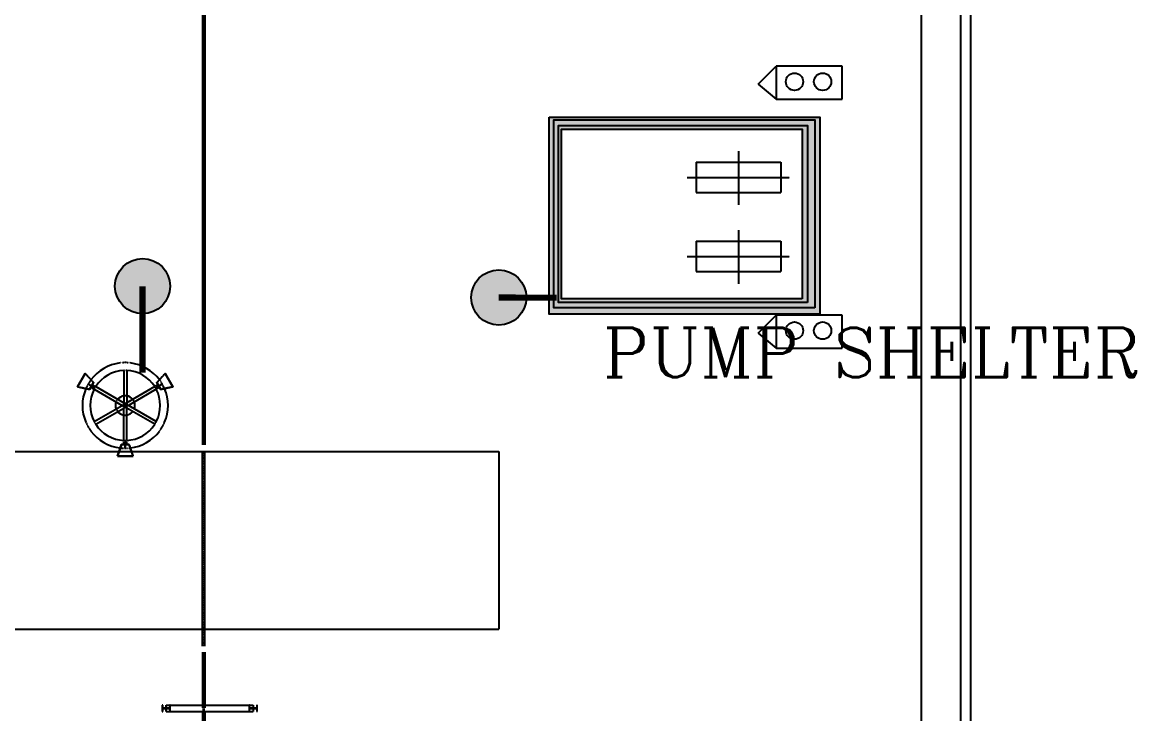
# Model space of a CAD drawing. Header units: millimetres. Extents: x -10011772 to -8149599, y 2847708 to 3434448.
# Drawn here: x -9516354 to -9459918, y 3223918 to 3258942 of the extents above; entities that cross this region are included whole.
import ezdxf

# ---------------------------------------------------------------- set-up
doc = ezdxf.new("R2010")
doc.units = ezdxf.units.MM
for name, pattern in [('CABLEROUTEALL-EMBED 1_DWG$0$HIDDEN2', [0.1875, 0.125, -0.0625]), ('DASHED', [19.05, 12.7, -6.35]), ('DIVIDE2', [0.625, 0.25, -0.125, 0, -0.125, 0, -0.125]), ('HIDDEN2', [0.1875, 0.125, -0.0625])]:
    doc.linetypes.add(name, pattern=pattern)
for name, color, linetype in [('REV.D CLOUD', 2, 'Continuous'), ('总平面底图', 9, 'Continuous'), ('照明平面设备层', 1, 'Continuous'), ('电气-接地设计-接地线', 3, '接地线'), ('硅胶总平面地图', 9, 'Continuous')]:
    doc.layers.add(name, color=color, linetype=linetype)
doc.styles.add('EESLTYPE', font='TXT.shx')
doc.styles.get("Standard").update_dxf_attribs({"font": 'romanc.SHX', "width": 0.75, "bigfont": 'hztxt.shx'})
doc.linetypes.add('接地线', pattern='A,500,["/",EESLTYPE,S=200,R=0,X=0,Y=-100],-200,60,-200', length=960)
doc.linetypes.add('组180_接地线', pattern='A,500,["/",EESLTYPE,S=200,R=-180,X=0,Y=100],-200,60,-200', length=960)

# ---------------------------------------------------------------- blocks, each defined once
blk = doc.blocks.new('总平面底图 爆炸危险区 LOCATION I')
h = blk.add_hatch(color=9)
h.dxf.hatch_style = 1
h.paths.add_polyline_path([(236766, 163343), (229907, 163343), (229907, 158356), (236766, 158356)])
h.paths.add_polyline_path([(236636, 163274), (236636, 158511), (230017, 158511), (230017, 163274)], flags=16)
h.paths.add_polyline_path([(236452, 163135), (236452, 158652), (230139, 158652), (230139, 163135)], flags=0)
h.paths.add_polyline_path([(236315, 163043), (236315, 158743), (230215, 158743), (230215, 163043)], flags=0)
h.paths.add_polyline_path([(233625, 162203), (235770, 162203), (235770, 161433), (233625, 161433)], flags=0)
h.paths.add_polyline_path([(233625, 160203), (235770, 160203), (235770, 159433), (233625, 159433)], flags=0)
h.paths.add_polyline_path([(236452, 163135), (230139, 163135), (230139, 158652), (236452, 158652)], flags=0)
at = {"true_color": 0xb87333}
h = blk.add_hatch(color=35, dxfattribs=at)
h.dxf.hatch_style = 1
h.paths.add_polyline_path([(236636, 163274), (230017, 163274), (230017, 158511), (236636, 158511)])
h.paths.add_polyline_path([(236452, 163135), (236452, 158652), (230139, 158652), (230139, 163135)], flags=16)
h.paths.add_polyline_path([(236315, 163043), (236315, 158743), (230215, 158743), (230215, 163043)], flags=0)
h.paths.add_polyline_path([(235770, 162203), (235770, 161433), (233625, 161433), (233625, 162203)], flags=0)
h.paths.add_polyline_path([(235770, 160203), (235770, 159433), (233625, 159433), (233625, 160203)], flags=0)
h = blk.add_hatch(color=9)
h.dxf.hatch_style = 1
h.paths.add_polyline_path([(236452, 163135), (230139, 163135), (230139, 158652), (236452, 158652)])
h.paths.add_polyline_path([(236315, 163043), (236315, 158743), (230215, 158743), (230215, 163043)], flags=16)
h.paths.add_polyline_path([(233625, 162203), (235770, 162203), (235770, 161433), (233625, 161433)], flags=0)
h.paths.add_polyline_path([(233625, 160203), (235770, 160203), (235770, 159433), (233625, 159433)], flags=0)
at = {"color": 9}
for points in [[(229907, 163343), (236766, 163343), (236766, 158356), (229907, 158356)], [(236636, 158511), (230017, 158511), (230017, 163274), (236636, 163274)], [(236452, 158652), (230139, 158652), (230139, 163135), (236452, 163135)], [(236315, 158743), (230215, 158743), (230215, 163043), (236315, 163043)]]:
    blk.add_lwpolyline(points, close=True, dxfattribs=at)
at = {"layer": '总平面底图', "linetype": 'Continuous'}
for p, q in [((221120, 167172), (221120, 155048)), ((221180, 167172), (221180, 155048)), ((221120, 149948), (221120, 154895)), ((221180, 149948), (221180, 154895)), ((221120, 149795), (221120, 148454)), ((221180, 149795), (221180, 148454)), ((220109, 148454), (220099, 148454)), ((220099, 148454), (220099, 148289)), ((220109, 148375), (220109, 148454)), ((220200, 148289), (220200, 148454)), ((220200, 148454), (222400, 148454)), ((220291, 148454), (220291, 148375)), ((220301, 148454), (220291, 148454)), ((220301, 148289), (220301, 148454)), ((222309, 148454), (222299, 148454)), ((222299, 148454), (222299, 148289)), ((222309, 148375), (222309, 148454)), ((222400, 148454), (222400, 148289)), ((222491, 148454), (222491, 148375)), ((222501, 148454), (222491, 148454)), ((222501, 148289), (222501, 148454)), ((220099, 148289), (220109, 148289)), ((220291, 148375), (220109, 148375)), ((220109, 148289), (220109, 148368)), ((220109, 148368), (220291, 148368)), ((220200, 148289), (222400, 148289)), ((220291, 148368), (220291, 148289)), ((220291, 148289), (220301, 148289)), ((221120, 148289), (221120, 147379)), ((221180, 148289), (221180, 147379)), ((222299, 148289), (222309, 148289)), ((222491, 148375), (222309, 148375)), ((222309, 148368), (222491, 148368)), ((222309, 148289), (222309, 148368)), ((222491, 148368), (222491, 148289)), ((222491, 148289), (222501, 148289))]:
    blk.add_line(p, q, dxfattribs=at)
at = {"layer": '总平面底图', "linetype": 'DIVIDE2'}
for p, q in [((221150, 155048), (221150, 167172)), ((221150, 154895), (221150, 149948)), ((221150, 148454), (221150, 149795)), ((221150, 148289), (221150, 148454)), ((221150, 147379), (221150, 148289))]:
    blk.add_line(p, q, dxfattribs=at)
at = {"layer": '总平面底图', "linetype": 'DASHED'}
for p, q in [((234697, 162486), (234697, 161126)), ((233402, 161818), (235996, 161818)), ((234697, 160486), (234697, 159126)), ((233402, 159818), (235996, 159818))]:
    blk.add_line(p, q, dxfattribs=at)
at = {"layer": '总平面底图'}
for p, q in [((233625, 162203), (235770, 162203)), ((233625, 162203), (233625, 161433)), ((235770, 162203), (235770, 161433)), ((233625, 161433), (235770, 161433)), ((233625, 160203), (235770, 160203)), ((233625, 160203), (233625, 159433)), ((235770, 160203), (235770, 159433)), ((233625, 159433), (235770, 159433)), ((198965, 154878), (228625, 154878)), ((228625, 154878), (228625, 150378)), ((207565, 150378), (228625, 150378))]:
    blk.add_line(p, q, dxfattribs=at)
at = {"layer": '总平面底图', "linetype": 'HIDDEN2'}
for p, q in [((221120, 148454), (221120, 148289)), ((221180, 148454), (221180, 148289))]:
    blk.add_line(p, q, dxfattribs=at)
at = {"layer": '总平面底图'}
for points in [[(66029, 151265), (65724, 148520), (65064, 142483), (64836, 140391), (74150, 140673), (74478, 137865), (78444, 113647), (62192, 109053), (58156, 107813), (76003, 76828), (89887, 55971), (109015, 28128), (137544, 39006), (169559, 46788), (238486, 62607), (240973, 83058), (240589, 113912), (240589, 198661), (194754, 198615), (148734, 197208), (122816, 194188), (89756, 185753), (95541, 153392), (84920, 151500)], [(67149, 150029), (66966, 148383), (66307, 142348), (66234, 141683), (75259, 141957), (75717, 138038), (79858, 112748), (62546, 107854), (60021, 107079), (77066, 77487), (90922, 56671), (109488, 29646), (137172, 40202), (169272, 48005), (237351, 63629), (239722, 83126), (239339, 113904), (239339, 197410), (194774, 197365), (148825, 195960), (123044, 192957), (91191, 184829), (96992, 152381), (85038, 150252)]]:
    blk.add_lwpolyline(points, close=True, dxfattribs=at)
blk.add_lwpolyline([(169502, 47031), (238259, 62811), (240723, 83072), (240339, 113911), (240339, 198411), (194758, 198365), (148752, 196959), (122862, 193942), (90043, 185568), (95831, 153190), (84943, 151250), (66253, 151018)], dxfattribs=at)
blk.add_text('PUMP SHELTER', height=1250, dxfattribs=at).set_placement((231268, 156760))
blk = doc.blocks.new('PPAA1')
at = {"color": 0, "linetype": 'ByBlock', "lineweight": -2}
for p, q in [((-666.7, 119), (-523.8, 261.9)), ((0, 261.9), (-523.8, 261.9)), ((-523.8, 261.9), (-523.8, 0)), ((0, 0), (0, 261.9)), ((-666.7, 119), (-523.8, 0)), ((-523.8, 0), (0, 0))]:
    blk.add_line(p, q, dxfattribs=at)
for centre in [(-378.1, 139), (-155.2, 139)]:
    blk.add_circle(centre, 68.6, dxfattribs=at)
blk = doc.blocks.new('Tower Light Type 1')
at = {"layer": '照明平面设备层', "color": 1, "linetype": 'Continuous', "lineweight": -3}
for p, q in [((-80, 1798), (-80, 139)), ((80, 1798), (80, 139)), ((-2052, 1646), (-2452, 954)), ((-2452, 954), (-2052, 1646)), ((-1632, 1173), (-2052, 1646)), ((-2052, 1646), (-1632, 1173)), ((-1832, 827), (-1632, 1173)), ((-1632, 1173), (-1832, 827)), ((2052, 1646), (1632, 1173)), ((2052, 1646), (1632, 1173)), ((1632, 1173), (1832, 827)), ((1832, 827), (1632, 1173)), ((2452, 954), (2052, 1646)), ((2052, 1646), (2452, 954)), ((-2452, 954), (-1832, 827)), ((-2452, 954), (-1832, 827)), ((-1573, 908), (-1732, 1000)), ((-1573, 908), (-1732, 1000)), ((-1597, 830), (-160, 0)), ((-1517, 968), (-80, 139)), ((1517, 968), (80, 139)), ((1597, 830), (160, 0)), ((1732, 1000), (1573, 908)), ((1732, 1000), (1573, 908)), ((1832, 827), (2452, 954)), ((2452, 954), (1832, 827)), ((-1597, -830), (-160, 0)), ((1597, -830), (160, 0)), ((-1517, -968), (-80, -139)), ((-80, -1798), (-80, -139)), ((1517, -968), (80, -139)), ((80, -1798), (80, -139)), ((-200, -2000), (-400, -2600)), ((-400, -2600), (-200, -2000)), ((200, -2000), (-200, -2000)), ((-200, -2000), (200, -2000)), ((0, -1817), (0, -2000)), ((0, -1817), (0, -2000)), ((400, -2600), (200, -2000)), ((400, -2600), (200, -2000)), ((-400, -2600), (400, -2600)), ((400, -2600), (-400, -2600))]:
    blk.add_line(p, q, dxfattribs=at)
at = {"layer": '照明平面设备层', "color": 1, "linetype": 'CABLEROUTEALL-EMBED 1_DWG$0$HIDDEN2', "lineweight": -3}
for p, q in [((-2452, 954), (-2052, 1646)), ((-2052, 1646), (-2452, 954)), ((-2052, 1646), (-1632, 1173)), ((-2052, 1646), (-1632, 1173)), ((-1632, 1173), (-1832, 827)), ((-1832, 827), (-1632, 1173)), ((1632, 1173), (2052, 1646)), ((1632, 1173), (2052, 1646)), ((1832, 827), (1632, 1173)), ((1632, 1173), (1832, 827)), ((2052, 1646), (2452, 954)), ((2452, 954), (2052, 1646)), ((-1832, 827), (-2452, 954)), ((-1832, 827), (-2452, 954)), ((-1732, 1000), (-1905, 1100)), ((-1905, 1100), (-1732, 1000)), ((-1732, 1000), (-1905, 1100)), ((-1905, 1100), (-1732, 1000)), ((-1692, 1069), (-1772, 931)), ((-1692, 1069), (-1772, 931)), ((-1772, 931), (-1597, 830)), ((-1732, 1000), (-1559, 900)), ((-1732, 1000), (-1559, 900)), ((-1692, 1069), (-1517, 968)), ((-1559, 900), (-1573, 908)), ((-1559, 900), (-1573, 908)), ((1692, 1069), (1517, 968)), ((1559, 900), (1905, 1100)), ((1559, 900), (1905, 1100)), ((1573, 908), (1559, 900)), ((1573, 908), (1559, 900)), ((1772, 931), (1597, 830)), ((1692, 1069), (1772, 931)), ((1692, 1069), (1772, 931)), ((1905, 1100), (1732, 1000)), ((1905, 1100), (1732, 1000)), ((2452, 954), (1832, 827)), ((2452, 954), (1832, 827)), ((-160, 0), (-40, 69)), ((-160, 0), (-40, -69)), ((-80, 139), (40, 69)), ((-80, 139), (-80, 0)), ((80, 0), (-80, 0)), ((-80, 0), (0, 0)), ((0, 0), (-80, 0)), ((-80, 0), (80, 0)), ((-80, -139), (-80, 0)), ((80, 139), (-40, 69)), ((40, 69), (-40, -69)), ((-40, -69), (40, 69)), ((40, -69), (-40, 69)), ((-40, 69), (0, 0)), ((0, 0), (-40, 69)), ((-40, 69), (40, -69)), ((-40, -69), (0, 0)), ((0, 0), (-40, -69)), ((0, 0), (40, 69)), ((40, 69), (0, 0)), ((0, 0), (80, 0)), ((80, 0), (0, 0)), ((0, 0), (40, -69)), ((40, -69), (0, 0)), ((160, 0), (40, 69)), ((160, 0), (40, -69)), ((80, 139), (80, 0)), ((80, -139), (80, 0)), ((-80, -139), (40, -69)), ((80, -139), (-40, -69)), ((-400, -2600), (-200, -2000)), ((-400, -2600), (-200, -2000)), ((-200, -2000), (200, -2000)), ((200, -2000), (-200, -2000)), ((-80, -2000), (-80, -1798)), ((80, -2000), (-80, -2000)), ((80, -2000), (-80, -2000)), ((0, -2000), (0, -1800)), ((0, -1800), (0, -1817)), ((0, -2000), (0, -1800)), ((0, -1800), (0, -1817)), ((0, -2000), (0, -2200)), ((0, -2200), (0, -2000)), ((0, -2000), (0, -2200)), ((0, -2200), (0, -2000)), ((80, -2000), (80, -1798)), ((200, -2000), (400, -2600)), ((200, -2000), (400, -2600)), ((400, -2600), (-400, -2600)), ((-400, -2600), (400, -2600))]:
    blk.add_line(p, q, dxfattribs=at)
at = {"layer": '照明平面设备层', "color": 1, "linetype": 'Continuous', "lineweight": -3}
blk.add_circle((0, 0), 100, dxfattribs=at)
blk.add_circle((0, 0), 100, dxfattribs=at)
for radius, start, end in [(2200, 96.8607, 143.1743), (1800, 92.5473, 147.4527), (1800, 32.5473, 87.4527), (2200, 36.8257, 83.1804), (2200, 156.8257, 203.1743), (1800, 152.5473, 207.4527), (1800, 332.5473, 27.4527), (2200, 336.8257, 23.1743), (500, 159.2069, 200.7931), (500, 159.2069, 200.7931), (500, 99.2069, 140.7931), (500, 99.2069, 140.7931), (500, 39.2069, 80.7931), (500, 39.2069, 80.7931), (500, 339.2069, 20.7931), (500, 0, 20.7931), (500, 339.2069, 0), (500, 219.2069, 260.7931), (500, 219.2069, 260.7931), (500, 279.2069, 320.7931), (500, 279.2069, 320.7931), (1800, 212.5473, 267.4527), (1800, 272.5473, 327.4527), (2200, 216.8257, 263.1743), (2200, 276.8257, 323.1743)]:
    blk.add_arc((0, 0), radius, start, end, dxfattribs=at)
at = {"layer": '照明平面设备层', "color": 1, "linetype": 'CABLEROUTEALL-EMBED 1_DWG$0$HIDDEN2', "lineweight": -3}
for radius, start, end in [(2200, 90, 96.8607), (1800, 90, 92.5473), (2200, 83.1804, 90), (1800, 87.4527, 90), (2200, 143.1743, 150), (2200, 30, 36.8257), (2200, 150, 156.8257), (1800, 150, 152.5473), (1800, 147.4527, 150), (1800, 30, 32.5473), (1800, 27.4527, 30), (2200, 23.1743, 30), (500, 140.7931, 159.2069), (500, 140.7931, 159.2069), (500, 80.7931, 99.2069), (500, 80.7931, 99.2069), (500, 20.7931, 39.2069), (500, 20.7931, 39.2069), (500, 200.7931, 219.2069), (500, 200.7931, 219.2069), (500, 260.7931, 270), (500, 260.7931, 279.2069), (500, 270, 279.2069), (2200, 203.1743, 210), (2200, 210, 216.8257), (1800, 207.4527, 210), (1800, 210, 212.5473), (1800, 327.4527, 330), (1800, 330, 332.5473), (2200, 323.1743, 330), (2200, 330, 336.8257), (2200, 263.1743, 270), (1800, 267.4527, 270), (1800, 270, 272.5473), (2200, 270, 276.8257)]:
    blk.add_arc((0, 0), radius, start, end, dxfattribs=at)
blk = doc.blocks.new('PTJD2')
at = {"linetype": 'Continuous'}
blk.add_hatch(color=0, dxfattribs=at).paths.add_polyline_path([(150, 0, 1), (-150, 0, 1)])
at = {"color": 0, "linetype": 'Continuous'}
blk.add_circle((0, 0), 150, dxfattribs=at)

msp = doc.modelspace()

# ---------------------------------------------------------------- linework, layer by layer
at = {"layer": '电气-接地设计-接地线', "color": 1, "linetype": '接地线', "ltscale": 0.005, "const_width": 311}
msp.add_lwpolyline([(-9510257, 3241186), (-9510257, 3245575)], dxfattribs=at)
at = {"layer": '电气-接地设计-接地线', "linetype": '组180_接地线', "ltscale": 0.01, "const_width": 311}
msp.add_lwpolyline([(-9489270, 3244990), (-9492202, 3245001)], dxfattribs=at)

# ---------------------------------------------------------------- block references
at = {"layer": 'REV.D CLOUD', "xscale": 0.9855999445600001, "yscale": 0.9855999445600001, "zscale": 0.9855999445600001}
msp.add_blockref('Tower Light Type 1', (-9511136, 3239533), dxfattribs=at)
at = {"layer": '总平面底图', "xscale": 2, "yscale": 2, "zscale": 2}
msp.add_blockref('总平面底图 爆炸危险区 LOCATION I', (-9949454, 2927448), dxfattribs=at)
at = {"layer": '电气-接地设计-接地线', "color": 1, "xscale": 9.323186670879954, "yscale": 9.323186670879954, "zscale": 3.107728890293317}
msp.add_blockref('PTJD2', (-9510257, 3245575), dxfattribs=at)
at = {"layer": '电气-接地设计-接地线', "color": 1, "xscale": 9.323186670879954, "yscale": 9.323186670879954, "zscale": 3.107728890293317, "rotation": 44.99999999999999}
msp.add_blockref('PTJD2', (-9492202, 3245001), dxfattribs=at)
at = {"layer": '硅胶总平面地图', "color": 1, "lineweight": -3, "xscale": 6.4, "yscale": 6.4, "zscale": 6.4}
for p in [(-9474793, 3255042), (-9474793, 3242432)]:
    msp.add_blockref('PPAA1', p, dxfattribs=at)

doc.saveas('drawing.dxf')
